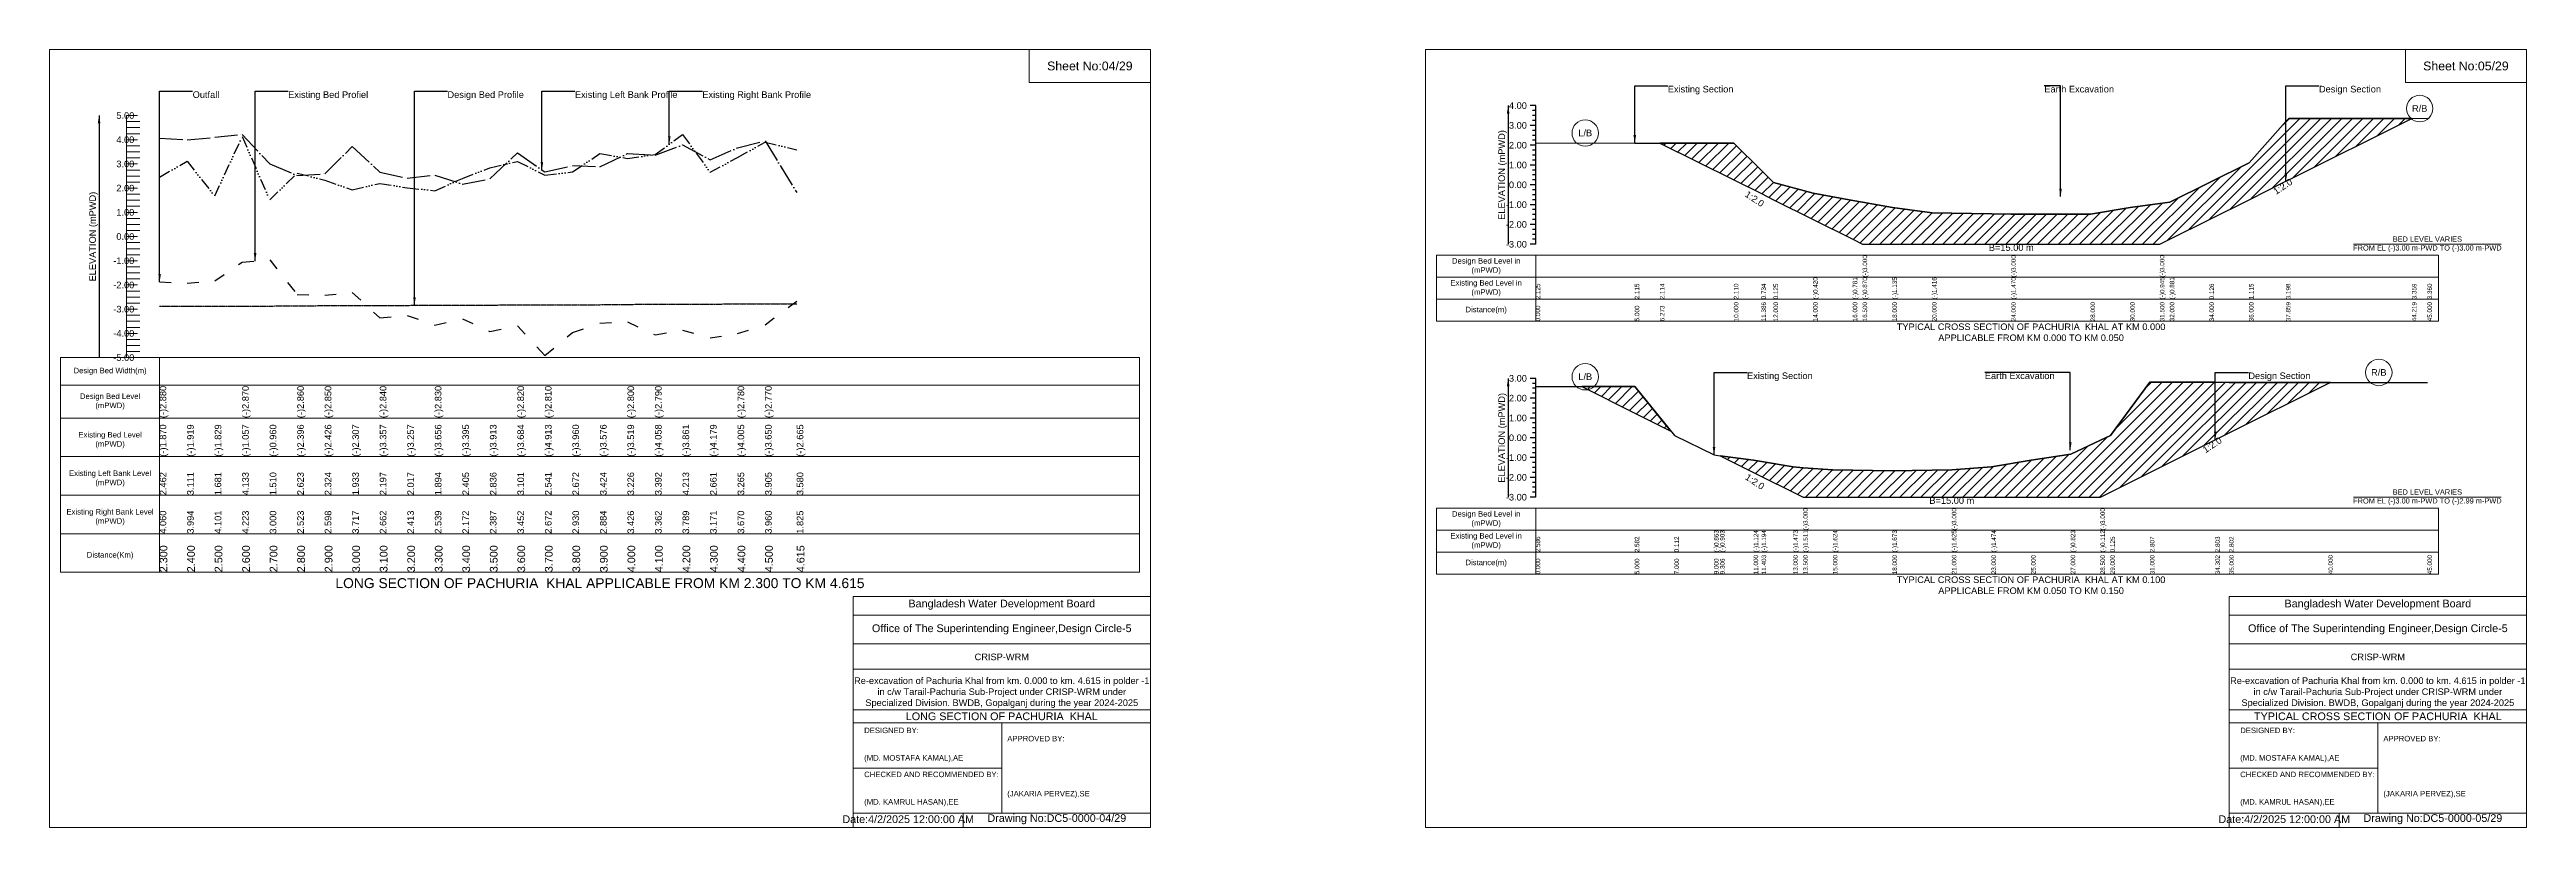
# Model space of a CAD drawing. Header units: inches. Extents: x 91000 to 388000, y -5656 to 0.
# Drawn here: x 130000 to 148000, y -5656 to 0 of the extents above; entities that cross this region are included whole.
import ezdxf

# ---------------------------------------------------------------- set-up
doc = ezdxf.new("R2010")
doc.units = ezdxf.units.IN
doc.header["$LTSCALE"] = 7
doc.header["$MEASUREMENT"] = 0
for name, pattern in [('ACAD_ISO03W100', [30, 12, -18]), ('ACAD_ISO04W100', [30, 24, -3, 0, -3]), ('ACAD_ISO14W100', [24, 12, -3, 0, -3, 0, -3, 0, -3]), ('CENTER', [2, 1.25, -0.25, 0.25, -0.25])]:
    doc.linetypes.add(name, pattern=pattern)
for name, color, linetype, lineweight in [('Cross section Data Border', 7, 'Continuous', 9), ('Cross Section Labels', 7, 'Continuous', 9), ('Design Bed Level Long Section', 7, 'CENTER', 25), ('Existing Bed Level for Long Section', 7, 'ACAD_ISO03W100', 25), ('Existing Left Bank of Long section', 7, 'ACAD_ISO04W100', 25), ('Existing Right Bank of Long Section', 7, 'ACAD_ISO14W100', 25), ('Existing_Bed_Level for Xsection', 7, 'Continuous', 25), ('Long Section Border', 7, 'Continuous', 9), ('Long Section Labels', 7, 'Continuous', 9), ('Vscale for Long Section', 7, 'Continuous', 9)]:
    doc.layers.add(name, color=color, linetype=linetype, lineweight=lineweight)
doc.styles.get("Standard").update_dxf_attribs({"font": 'arial.ttf'})
doc.dimstyles.get("Standard").update_dxf_attribs({"dimtxt": 0.18, "dimasz": 0.18, "dimexe": 0.18, "dimexo": 0.0625, "dimgap": 0.09, "dimtad": 0, "dimtih": 1, "dimtoh": 1, "dimdec": 4, "dimzin": 0, "dimdsep": 46, "dimtxsty": 'Standard', "dimcen": 0.09, "dimadec": 0, "dimazin": 0, "dimtfac": 1, "dimtdec": 4, "dimtofl": 0, "dimtmove": 0, "dimatfit": 3, "dimfxl": 1, "dimtolj": 1, "dimtzin": 0, "dimarcsym": 0})

msp = doc.modelspace()

# ---------------------------------------------------------------- hatches: boundary and pattern name
at = {"layer": 'Existing_Bed_Level for Xsection'}
h = msp.add_hatch(dxfattribs=at)
h.set_pattern_fill('ANSI31', color=256, scale=432, style=0)
h.paths.add_polyline_path([(141703, -680), (142240, -948), (142440, -1048), (142528, -1092), (142816, -1236), (143104, -1380), (143176, -1416), (143392, -1416), (143680, -1416), (144256, -1416), (144832, -1416), (145120, -1416), (145336, -1416), (145408, -1380), (145696, -1236), (145984, -1092), (146252, -958), (146272, -948), (147168, -501), (146272, -501), (146252, -524), (145984, -824), (145696, -966), (145408, -1111), (145336, -1120), (145120, -1148), (144832, -1196), (144256, -1196), (143680, -1188), (143392, -1148), (143176, -1110), (143104, -1097), (142816, -1045), (142528, -966), (142440, -879), (142240, -680)])
h = msp.add_hatch(dxfattribs=at)
h.set_pattern_fill('ANSI31', color=256, scale=432, style=0)
h.paths.add_polyline_path([(141136, -2451), (141520, -2643), (141781, -2774), (141520, -2451)])
h = msp.add_hatch(dxfattribs=at)
h.set_pattern_fill('ANSI31', color=256, scale=432, style=0)
h.paths.add_polyline_path([(142140, -2953), (142384, -3075), (142442, -3104), (142672, -3219), (142744, -3255), (142960, -3255), (143392, -3255), (143824, -3255), (144112, -3255), (144400, -3255), (144688, -3255), (144904, -3255), (144976, -3219), (145264, -3075), (145739, -2837), (145840, -2787), (146560, -2427), (146575, -2420), (146560, -2420), (145840, -2420), (145739, -2419), (145264, -2419), (144976, -2805), (144904, -2839), (144688, -2942), (144400, -2985), (144112, -3035), (143824, -3057), (143392, -3064), (142960, -3057), (142744, -3041), (142672, -3035), (142442, -2995), (142384, -2985)])

# ---------------------------------------------------------------- linework, layer by layer
at = {"layer": 'Cross section Data Border'}
for points in [[(140080, -1496), (147360, -1496), (147360, -1976), (140080, -1976)], [(140080, -3335), (147360, -3335), (147360, -3815), (140080, -3815)]]:
    msp.add_lwpolyline(points, close=True, dxfattribs=at)
for points in [[(140800, -1496), (140800, -1976)], [(140080, -1656), (147360, -1656)], [(140080, -1816), (147360, -1816)], [(140800, -3335), (140800, -3815)], [(140080, -3495), (147360, -3495)], [(140080, -3655), (147360, -3655)]]:
    msp.add_lwpolyline(points, dxfattribs=at)
at = {"layer": 'Cross Section Labels'}
for points in [[(146744, -1416), (147816, -1416)], [(146744, -3255), (147816, -3255)]]:
    msp.add_lwpolyline(points, dxfattribs=at)
for centre in [(147224, -429), (141160, -607), (141160, -2379), (146927, -2348)]:
    msp.add_circle(centre, 96, dxfattribs=at)
at = {"layer": 'Design Bed Level Long Section'}
msp.add_lwpolyline([(130800, -1867), (131000, -1867), (131200, -1867), (131400, -1865), (131600, -1865), (131800, -1863), (132000, -1862), (132200, -1862), (132400, -1860), (132600, -1860), (132800, -1858), (133000, -1858), (133200, -1858), (133400, -1856), (133600, -1855), (133800, -1855), (134000, -1855), (134200, -1853), (134400, -1851), (134600, -1851), (134800, -1851), (135000, -1849), (135200, -1848), (135430, -1848)], dxfattribs=at)
at = {"layer": 'Existing Bed Level for Long Section'}
msp.add_lwpolyline([(130800, -1689), (131000, -1698), (131200, -1682), (131400, -1546), (131600, -1529), (131800, -1782), (132000, -1787), (132200, -1766), (132400, -1951), (132600, -1933), (132800, -2003), (133000, -1958), (133200, -2049), (133400, -2008), (133600, -2225), (133800, -2057), (134000, -1989), (134200, -1979), (134400, -2074), (134600, -2040), (134800, -2096), (135000, -2065), (135200, -2002), (135430, -1829)], dxfattribs=at)
at = {"layer": 'Existing Left Bank of Long section'}
msp.add_lwpolyline([(130800, -645), (131000, -657), (131200, -638), (131400, -617), (131600, -832), (131800, -916), (132000, -903), (132200, -706), (132400, -891), (132600, -935), (132800, -913), (133000, -978), (133200, -940), (133400, -752), (133600, -890), (133800, -844), (134000, -852), (134200, -757), (134400, -768), (134600, -693), (134800, -802), (135000, -714), (135200, -663), (135430, -1039)], dxfattribs=at)
at = {"layer": 'Existing Right Bank of Long Section'}
msp.add_lwpolyline([(130800, -927), (131000, -812), (131200, -1064), (131400, -633), (131600, -1094), (131800, -898), (132000, -951), (132200, -1020), (132400, -973), (132600, -1005), (132800, -1027), (133000, -937), (133200, -861), (133400, -814), (133600, -913), (133800, -890), (134000, -757), (134200, -792), (134400, -763), (134600, -619), (134800, -892), (135000, -785), (135200, -673), (135430, -730)], dxfattribs=at)
at = {"layer": 'Existing_Bed_Level for Xsection'}
for points in [[(140800, -408), (140760, -408)], [(140800, -444), (140776, -444)], [(140800, -480), (140776, -480)], [(140800, -516), (140776, -516)], [(140800, -1416), (140800, -1272), (140800, -1128), (140800, -984), (140800, -840), (140800, -696), (140800, -552), (140800, -408)], [(140800, -678), (141520, -680), (141703, -680), (142240, -680), (142440, -879), (142528, -966), (142816, -1045), (143104, -1097), (143176, -1110), (143176, -1110), (143392, -1148), (143680, -1188), (144256, -1196), (144256, -1196), (144832, -1196), (145120, -1148), (145336, -1120), (145336, -1120), (145408, -1111), (145696, -966), (145984, -824), (146252, -524), (146272, -501), (147168, -501), (147280, -500)], [(140800, -552), (140760, -552)], [(140800, -696), (140760, -696)], [(140800, -588), (140776, -588)], [(140800, -624), (140776, -624)], [(140800, -660), (140776, -660)], [(140800, -840), (140760, -840)], [(140800, -732), (140776, -732)], [(140800, -768), (140776, -768)], [(140800, -804), (140776, -804)], [(140800, -876), (140776, -876)], [(140800, -984), (140760, -984)], [(140800, -912), (140776, -912)], [(140800, -948), (140776, -948)], [(140800, -1020), (140776, -1020)], [(140800, -1056), (140776, -1056)], [(140800, -1128), (140760, -1128)], [(140800, -1092), (140776, -1092)], [(140800, -1164), (140776, -1164)], [(140800, -1200), (140776, -1200)], [(140800, -1236), (140776, -1236)], [(140800, -1272), (140760, -1272)], [(140800, -1416), (140760, -1416)], [(140800, -1308), (140776, -1308)], [(140800, -1344), (140776, -1344)], [(140800, -1380), (140776, -1380)], [(140800, -2391), (140760, -2391)], [(140800, -2427), (140776, -2427)], [(140800, -2463), (140776, -2463)], [(140800, -2499), (140776, -2499)], [(140800, -3255), (140800, -3111), (140800, -2967), (140800, -2823), (140800, -2679), (140800, -2535), (140800, -2391)], [(140800, -2451), (141520, -2451), (141808, -2807), (142096, -2947), (142140, -2953), (142384, -2985), (142442, -2995), (142672, -3035), (142744, -3041), (142744, -3041), (142960, -3057), (143392, -3064), (143824, -3057), (143824, -3057), (144112, -3035), (144400, -2985), (144688, -2942), (144904, -2839), (144904, -2839), (144976, -2805), (145264, -2419), (145739, -2419), (145840, -2420), (146560, -2420), (146575, -2420), (147280, -2420)], [(140800, -2535), (140760, -2535)], [(140800, -2679), (140760, -2679)], [(140800, -2571), (140776, -2571)], [(140800, -2607), (140776, -2607)], [(140800, -2643), (140776, -2643)], [(140800, -2823), (140760, -2823)], [(140800, -2715), (140776, -2715)], [(140800, -2751), (140776, -2751)], [(140800, -2787), (140776, -2787)], [(140800, -2859), (140776, -2859)], [(140800, -2967), (140760, -2967)], [(140800, -2895), (140776, -2895)], [(140800, -2931), (140776, -2931)], [(140800, -3003), (140776, -3003)], [(140800, -3039), (140776, -3039)], [(140800, -3111), (140760, -3111)], [(140800, -3075), (140776, -3075)], [(140800, -3147), (140776, -3147)], [(140800, -3183), (140776, -3183)], [(140800, -3219), (140776, -3219)], [(140800, -3255), (140760, -3255)]]:
    msp.add_lwpolyline(points, dxfattribs=at)
for points in [[(141703, -680), (141703, -680), (142240, -948), (142440, -1048), (142528, -1092), (142816, -1236), (143104, -1380), (143176, -1416), (143176, -1416), (143392, -1416), (143680, -1416), (144256, -1416), (144256, -1416), (144832, -1416), (145120, -1416), (145336, -1416), (145336, -1416), (145408, -1380), (145696, -1236), (145984, -1092), (146252, -958), (146272, -948), (147168, -501), (147168, -501), (147168, -501), (146272, -501), (146252, -524), (145984, -824), (145696, -966), (145408, -1111), (145336, -1120), (145336, -1120), (145120, -1148), (144832, -1196), (144256, -1196), (144256, -1196), (143680, -1188), (143392, -1148), (143176, -1110), (143176, -1110), (143104, -1097), (142816, -1045), (142528, -966), (142440, -879), (142240, -680), (141703, -680)], [(141136, -2451), (141520, -2643), (141781, -2774), (141520, -2451)], [(142140, -2953), (142384, -3075), (142442, -3104), (142672, -3219), (142744, -3255), (142744, -3255), (142960, -3255), (143392, -3255), (143824, -3255), (143824, -3255), (144112, -3255), (144400, -3255), (144688, -3255), (144904, -3255), (144904, -3255), (144976, -3219), (145264, -3075), (145739, -2837), (145840, -2787), (146560, -2427), (146575, -2420), (146560, -2420), (145840, -2420), (145739, -2419), (145264, -2419), (144976, -2805), (144904, -2839), (144904, -2839), (144688, -2942), (144400, -2985), (144112, -3035), (143824, -3057), (143824, -3057), (143392, -3064), (142960, -3057), (142744, -3041), (142744, -3041), (142672, -3035), (142442, -2995), (142384, -2985)]]:
    msp.add_lwpolyline(points, close=True, dxfattribs=at)
at = {"layer": 'Long Section Border'}
msp.add_lwpolyline([(130080, -2240), (137920, -2240), (137920, -3800), (130080, -3800)], close=True, dxfattribs=at)
for points in [[(130800, -2240), (130800, -3800)], [(130080, -2440), (137920, -2440)], [(130080, -2680), (137920, -2680)], [(130080, -2960), (137920, -2960)], [(130080, -3240), (137920, -3240)], [(130080, -3520), (137920, -3520)]]:
    msp.add_lwpolyline(points, dxfattribs=at)
at = {"layer": 'Long Section Labels'}
for points in [[(130000, 0), (138000, 0), (138000, -5656), (130000, -5656)], [(137120, 0), (138000, 0), (138000, -240), (137120, -240)], [(140000, 0), (148000, 0), (148000, -5656), (140000, -5656)], [(147120, 0), (148000, 0), (148000, -240), (147120, -240)]]:
    msp.add_lwpolyline(points, close=True, dxfattribs=at)
for points in [[(135840, -5656), (135840, -3976), (138000, -3976)], [(135840, -4112), (138000, -4112)], [(145840, -5656), (145840, -3976), (148000, -3976)], [(145840, -4112), (148000, -4112)], [(135840, -4320), (138000, -4320)], [(145840, -4320), (148000, -4320)], [(135840, -4504), (138000, -4504)], [(145840, -4504), (148000, -4504)], [(135840, -4800), (138000, -4800)], [(145840, -4800), (148000, -4800)], [(135840, -4896), (138000, -4896)], [(136920, -4896), (136920, -5552)], [(145840, -4896), (148000, -4896)], [(146920, -4896), (146920, -5552)], [(135840, -5224), (136920, -5224)], [(145840, -5224), (146920, -5224)], [(135840, -5552), (138000, -5552)], [(136640, -5552), (136640, -5656)], [(145840, -5552), (148000, -5552)], [(146640, -5552), (146640, -5656)]]:
    msp.add_lwpolyline(points, dxfattribs=at)
at = {"layer": 'Vscale for Long Section'}
for points in [[(130560, -2240), (130560, -2064), (130560, -1888), (130560, -1712), (130560, -1536), (130560, -1360), (130560, -1184), (130560, -1008), (130560, -832), (130560, -656), (130560, -480)], [(130560, -480), (130640, -480)], [(130560, -524), (130656, -524)], [(130560, -568), (130656, -568)], [(130560, -612), (130656, -612)], [(130560, -656), (130640, -656)], [(130560, -700), (130656, -700)], [(130560, -744), (130656, -744)], [(130560, -788), (130656, -788)], [(130560, -832), (130640, -832)], [(130560, -876), (130656, -876)], [(130560, -920), (130656, -920)], [(130560, -964), (130656, -964)], [(130560, -1008), (130640, -1008)], [(130560, -1052), (130656, -1052)], [(130560, -1096), (130656, -1096)], [(130560, -1140), (130656, -1140)], [(130560, -1184), (130640, -1184)], [(130560, -1228), (130656, -1228)], [(130560, -1272), (130656, -1272)], [(130560, -1316), (130656, -1316)], [(130560, -1360), (130640, -1360)], [(130560, -1404), (130656, -1404)], [(130560, -1448), (130656, -1448)], [(130560, -1492), (130656, -1492)], [(130560, -1536), (130640, -1536)], [(130560, -1580), (130656, -1580)], [(130560, -1624), (130656, -1624)], [(130560, -1668), (130656, -1668)], [(130560, -1712), (130640, -1712)], [(130560, -1756), (130656, -1756)], [(130560, -1800), (130656, -1800)], [(130560, -1844), (130656, -1844)], [(130560, -1888), (130640, -1888)], [(130560, -1932), (130656, -1932)], [(130560, -1976), (130656, -1976)], [(130560, -2020), (130656, -2020)], [(130560, -2064), (130640, -2064)], [(130560, -2108), (130656, -2108)], [(130560, -2152), (130656, -2152)], [(130560, -2196), (130656, -2196)], [(130560, -2240), (130640, -2240)]]:
    msp.add_lwpolyline(points, dxfattribs=at)

# ---------------------------------------------------------------- texts
at = {"layer": 'Cross section Data Border', "char_height": 40, "width": 640, "attachment_point": 5}
for s, insert in [('Design Bed Level in (mPWD)', (140440, -1576)), ('Existing Bed Level in (mPWD)', (140440, -1736)), ('Distance(m)', (140440, -1896)), ('Design Bed Level in (mPWD)', (140440, -3415)), ('Existing Bed Level in (mPWD)', (140440, -3575)), ('Distance(m)', (140440, -3735))]:
    msp.add_mtext(s, dxfattribs=dict(at, insert=insert))
at = {"layer": 'Cross Section Labels'}
for s, insert, char_height, attachment_point in [('Existing Section', (141760, -264), 48, 1), ('Earth Excavation', (144496, -264), 48, 1), ('Design Section', (146492, -264), 48, 1), ('R/B', (147224, -429), 48, 5), ('L/B', (141160, -607), 48, 5), ('B=15.00 m', (144256, -1416), 48, 2), ('BED LEVEL VARIES ^JFROM EL (-)3.00 m-PWD TO (-)3.00 m-PWD', (147280, -1416), 38.4, 5), ('TYPICAL CROSS SECTION OF PACHURIA  KHAL AT KM 0.000^JAPPLICABLE FROM KM 0.000 TO KM 0.050', (144400, -2056), 48, 5), ('R/B', (146927, -2348), 48, 5), ('L/B', (141160, -2379), 48, 5), ('Existing Section', (142336, -2348), 48, 1), ('Earth Excavation', (144064, -2348), 48, 1), ('Design Section', (145979, -2348), 48, 1), ('BED LEVEL VARIES ^JFROM EL (-)3.00 m-PWD TO (-)2.99 m-PWD', (147280, -3255), 38.4, 5), ('B=15.00 m', (143824, -3255), 48, 2), ('TYPICAL CROSS SECTION OF PACHURIA  KHAL AT KM 0.100^JAPPLICABLE FROM KM 0.050 TO KM 0.150', (144400, -3895), 48, 5)]:
    msp.add_mtext(s, dxfattribs=dict(at, insert=insert, char_height=char_height, attachment_point=attachment_point))
at = {"layer": 'Cross Section Labels', "char_height": 48, "attachment_point": 2}
for insert, rotation in [((142404, -1066), 326.3099), ((146216, -976), 33.6901), ((145703, -2855), 33.6901), ((142406, -3122), 326.3099)]:
    msp.add_mtext('1:2.0', dxfattribs=dict(at, insert=insert, rotation=rotation))
at = {"layer": 'Existing_Bed_Level for Xsection', "char_height": 48, "attachment_point": 6}
for s, insert in [('4.00', (140736, -408)), ('3.00', (140736, -552)), ('2.00', (140736, -696)), ('1.00', (140736, -840)), ('0.00', (140736, -984)), ('-1.00', (140736, -1128)), ('-2.00', (140736, -1272)), ('-3.00', (140736, -1416)), ('3.00', (140736, -2391)), ('2.00', (140736, -2535)), ('1.00', (140736, -2679)), ('0.00', (140736, -2823)), ('-1.00', (140736, -2967)), ('-2.00', (140736, -3111)), ('-3.00', (140736, -3255))]:
    msp.add_mtext(s, dxfattribs=dict(at, insert=insert))
at = {"layer": 'Existing_Bed_Level for Xsection', "rotation": 90}
for s, insert, char_height, attachment_point in [('ELEVATION (mPWD)', (140560, -912), 48, 5), ('(-)3.000', (143176, -1656), 32.8, 1), ('(-)3.000', (144256, -1656), 32.8, 1), ('(-)3.000', (145336, -1656), 32.8, 1), ('2.125', (140800, -1816), 32.8, 1), ('2.115', (141520, -1816), 32.8, 1), ('2.114', (141703, -1816), 32.8, 1), ('2.110', (142240, -1816), 32.8, 1), ('0.734', (142440, -1816), 32.8, 1), ('0.125', (142528, -1816), 32.8, 1), ('(-)0.420', (142816, -1816), 32.8, 1), ('(-)0.781', (143104, -1816), 32.8, 1), ('(-)0.870', (143176, -1816), 32.8, 1), ('(-)1.135', (143392, -1816), 32.8, 1), ('(-)1.416', (143680, -1816), 32.8, 1), ('(-)1.470', (144256, -1816), 32.8, 1), ('(-)0.945', (145336, -1816), 32.8, 1), ('(-)0.881', (145408, -1816), 32.8, 1), ('0.126', (145696, -1816), 32.8, 1), ('1.115', (145984, -1816), 32.8, 1), ('3.198', (146252, -1816), 32.8, 1), ('3.359', (147168, -1816), 32.8, 1), ('3.360', (147280, -1816), 32.8, 1), ('0.000', (140800, -1976), 32.8, 1), ('5.000', (141520, -1976), 32.8, 1), ('6.273', (141703, -1976), 32.8, 1), ('10.000', (142240, -1976), 32.8, 1), ('11.386', (142440, -1976), 32.8, 1), ('12.000', (142528, -1976), 32.8, 1), ('14.000', (142816, -1976), 32.8, 1), ('16.000', (143104, -1976), 32.8, 1), ('16.500', (143176, -1976), 32.8, 1), ('18.000', (143392, -1976), 32.8, 1), ('20.000', (143680, -1976), 32.8, 1), ('24.000', (144256, -1976), 32.8, 1), ('28.000', (144832, -1976), 32.8, 1), ('30.000', (145120, -1976), 32.8, 1), ('31.500', (145336, -1976), 32.8, 1), ('32.000', (145408, -1976), 32.8, 1), ('34.000', (145696, -1976), 32.8, 1), ('36.000', (145984, -1976), 32.8, 1), ('37.859', (146252, -1976), 32.8, 1), ('44.219', (147168, -1976), 32.8, 1), ('45.000', (147280, -1976), 32.8, 1), ('ELEVATION (mPWD)', (140560, -2823), 48, 5), ('(-)3.000', (142744, -3495), 32.8, 1), ('(-)3.000', (143824, -3495), 32.8, 1), ('(-)3.000', (144904, -3495), 32.8, 1), ('2.586', (140800, -3655), 32.8, 1), ('2.582', (141520, -3655), 32.8, 1), ('0.112', (141808, -3655), 32.8, 1), ('(-)0.863', (142096, -3655), 32.8, 1), ('(-)0.903', (142140, -3655), 32.8, 1), ('(-)1.124', (142384, -3655), 32.8, 1), ('(-)1.194', (142442, -3655), 32.8, 1), ('(-)1.473', (142672, -3655), 32.8, 1), ('(-)1.511', (142744, -3655), 32.8, 1), ('(-)1.624', (142960, -3655), 32.8, 1), ('(-)1.673', (143392, -3655), 32.8, 1), ('(-)1.625', (143824, -3655), 32.8, 1), ('(-)1.474', (144112, -3655), 32.8, 1), ('(-)0.823', (144688, -3655), 32.8, 1), ('(-)0.112', (144904, -3655), 32.8, 1), ('0.125', (144976, -3655), 32.8, 1), ('2.807', (145264, -3655), 32.8, 1), ('2.803', (145739, -3655), 32.8, 1), ('2.802', (145840, -3655), 32.8, 1), ('0.000', (140800, -3815), 32.8, 1), ('5.000', (141520, -3815), 32.8, 1), ('7.000', (141808, -3815), 32.8, 1), ('9.000', (142096, -3815), 32.8, 1), ('9.306', (142140, -3815), 32.8, 1), ('11.000', (142384, -3815), 32.8, 1), ('11.403', (142442, -3815), 32.8, 1), ('13.000', (142672, -3815), 32.8, 1), ('13.500', (142744, -3815), 32.8, 1), ('15.000', (142960, -3815), 32.8, 1), ('18.000', (143392, -3815), 32.8, 1), ('21.000', (143824, -3815), 32.8, 1), ('23.000', (144112, -3815), 32.8, 1), ('25.000', (144400, -3815), 32.8, 1), ('27.000', (144688, -3815), 32.8, 1), ('28.500', (144904, -3815), 32.8, 1), ('29.000', (144976, -3815), 32.8, 1), ('31.000', (145264, -3815), 32.8, 1), ('34.302', (145739, -3815), 32.8, 1), ('35.000', (145840, -3815), 32.8, 1), ('40.000', (146560, -3815), 32.8, 1), ('45.000', (147280, -3815), 32.8, 1)]:
    msp.add_mtext(s, dxfattribs=dict(at, insert=insert, char_height=char_height, attachment_point=attachment_point))
at = {"layer": 'Long Section Border', "attachment_point": 5}
for s, insert, char_height in [('Design Bed Width(m)', (130440, -2340), 40), ('Design Bed Level^J(mPWD)', (130440, -2560), 40), ('Existing Bed Level^J(mPWD)', (130440, -2840), 40), ('Existing Left Bank Level^J(mPWD)', (130440, -3120), 40), ('Existing Right Bank Level^J(mPWD)', (130440, -3400), 40), ('Distance(Km)', (130440, -3680), 40), ('LONG SECTION OF PACHURIA  KHAL APPLICABLE FROM KM 2.300 TO KM 4.615', (134000, -3880), 72)]:
    msp.add_mtext(s, dxfattribs=dict(at, insert=insert, char_height=char_height))
at = {"layer": 'Long Section Labels'}
for s, insert, char_height, attachment_point in [('Sheet No:04/29', (137560, -120), 64, 5), ('Sheet No:05/29', (147560, -120), 64, 5), ('Outfall', (131040, -304), 48, 1), ('Existing Bed Profiel', (131734, -304), 48, 1), ('Design Bed Profile', (132892, -304), 48, 1), ('Existing Left Bank Profile', (133818, -304), 48, 1), ('Existing Right Bank Profile', (134744, -304), 48, 1), ('Bangladesh Water Development Board', (136920, -4036), 56, 5), ('Bangladesh Water Development Board', (146920, -4036), 56, 5), ('Office of The Superintending Engineer,Design Circle-5', (136920, -4216), 56, 5), ('Office of The Superintending Engineer,Design Circle-5', (146920, -4216), 56, 5)]:
    msp.add_mtext(s, dxfattribs=dict(at, insert=insert, char_height=char_height, attachment_point=attachment_point))
for s, insert, char_height, width, attachment_point in [('CRISP-WRM', (136920, -4416), 48, 2240, 5), ('CRISP-WRM', (146920, -4416), 48, 2240, 5), ('Re-excavation of Pachuria Khal from km. 0.000 to km. 4.615 in polder -1  in c/w Tarail-Pachuria Sub-Project under CRISP-WRM under Specialized Division. BWDB, Gopalganj during the year 2024-2025', (136920, -4676), 48, 2160, 5), ('Re-excavation of Pachuria Khal from km. 0.000 to km. 4.615 in polder -1  in c/w Tarail-Pachuria Sub-Project under CRISP-WRM under Specialized Division. BWDB, Gopalganj during the year 2024-2025', (146920, -4676), 48, 2160, 5), ('LONG SECTION OF PACHURIA  KHAL', (136920, -4848), 56, 2240, 5), ('TYPICAL CROSS SECTION OF PACHURIA  KHAL', (146920, -4848), 56, 2240, 5), ('DESIGNED BY:^J^J^J(MD. MOSTAFA KAMAL),AE', (135920, -5056), 40, 1120, 4), ('APPROVED BY:^J^J^J^J^J^J(JAKARIA PERVEZ),SE', (136960, -5216), 40, 1120, 4), ('DESIGNED BY:^J^J^J(MD. MOSTAFA KAMAL),AE', (145920, -5056), 40, 1120, 4), ('APPROVED BY:^J^J^J^J^J^J(JAKARIA PERVEZ),SE', (146960, -5216), 40, 1120, 4), ('CHECKED AND RECOMMENDED BY:^J^J^J(MD. KAMRUL HASAN),EE', (135920, -5376), 40, 1120, 4), ('CHECKED AND RECOMMENDED BY:^J^J^J(MD. KAMRUL HASAN),EE', (145920, -5376), 40, 1120, 4), ('Date:4/2/2025 12:00:00 AM', (136240, -5596), 56, 1120, 5), ('Drawing No:DC5-0000-04/29', (137320, -5596), 56, 1760, 5), ('Date:4/2/2025 12:00:00 AM', (146240, -5596), 56, 1120, 5), ('Drawing No:DC5-0000-05/29', (147320, -5596), 56, 1760, 5)]:
    msp.add_mtext(s, dxfattribs=dict(at, insert=insert, char_height=char_height, width=width, attachment_point=attachment_point))
at = {"layer": 'Vscale for Long Section', "char_height": 48, "attachment_point": 6}
for s, insert in [('5.00', (130616, -480)), ('4.00', (130616, -656)), ('3.00', (130616, -832)), ('2.00', (130616, -1008)), ('1.00', (130616, -1184)), ('0.00', (130616, -1360)), ('-1.00', (130616, -1536)), ('-2.00', (130616, -1712)), ('-3.00', (130616, -1888)), ('-4.00', (130616, -2064)), ('-5.00', (130616, -2240))]:
    msp.add_mtext(s, dxfattribs=dict(at, insert=insert))
at = {"layer": 'Vscale for Long Section', "rotation": 90}
for s, insert, char_height, attachment_point in [('ELEVATION (mPWD)', (130320, -1360), 48, 5), ('(-)2.880', (130800, -2680), 48, 1), ('(-)2.880', (130800, -2680), 48, 1), ('(-)2.880', (130800, -2680), 48, 1), ('(-)2.870', (131400, -2680), 48, 1), ('(-)2.870', (131400, -2680), 48, 1), ('(-)2.860', (131800, -2680), 48, 1), ('(-)2.850', (132000, -2680), 48, 1), ('(-)2.850', (132000, -2680), 48, 1), ('(-)2.840', (132400, -2680), 48, 1), ('(-)2.840', (132400, -2680), 48, 1), ('(-)2.830', (132800, -2680), 48, 1), ('(-)2.830', (132800, -2680), 48, 1), ('(-)2.830', (132800, -2680), 48, 1), ('(-)2.820', (133400, -2680), 48, 1), ('(-)2.810', (133600, -2680), 48, 1), ('(-)2.810', (133600, -2680), 48, 1), ('(-)2.810', (133600, -2680), 48, 1), ('(-)2.800', (134200, -2680), 48, 1), ('(-)2.790', (134400, -2680), 48, 1), ('(-)2.790', (134400, -2680), 48, 1), ('(-)2.790', (134400, -2680), 48, 1), ('(-)2.780', (135000, -2680), 48, 1), ('(-)2.770', (135200, -2680), 48, 1), ('(-)2.770', (135200, -2680), 48, 1), ('(-)1.870', (130800, -2960), 48, 1), ('(-)1.919', (131000, -2960), 48, 1), ('(-)1.829', (131200, -2960), 48, 1), ('(-)1.057', (131400, -2960), 48, 1), ('(-)0.960', (131600, -2960), 48, 1), ('(-)2.396', (131800, -2960), 48, 1), ('(-)2.426', (132000, -2960), 48, 1), ('(-)2.307', (132200, -2960), 48, 1), ('(-)3.357', (132400, -2960), 48, 1), ('(-)3.257', (132600, -2960), 48, 1), ('(-)3.656', (132800, -2960), 48, 1), ('(-)3.395', (133000, -2960), 48, 1), ('(-)3.913', (133200, -2960), 48, 1), ('(-)3.684', (133400, -2960), 48, 1), ('(-)4.913', (133600, -2960), 48, 1), ('(-)3.960', (133800, -2960), 48, 1), ('(-)3.576', (134000, -2960), 48, 1), ('(-)3.519', (134200, -2960), 48, 1), ('(-)4.058', (134400, -2960), 48, 1), ('(-)3.861', (134600, -2960), 48, 1), ('(-)4.179', (134800, -2960), 48, 1), ('(-)4.005', (135000, -2960), 48, 1), ('(-)3.650', (135200, -2960), 48, 1), ('(-)2.665', (135430, -2960), 48, 1), ('2.462', (130800, -3240), 48, 1), ('3.111', (131000, -3240), 48, 1), ('1.681', (131200, -3240), 48, 1), ('4.133', (131400, -3240), 48, 1), ('1.510', (131600, -3240), 48, 1), ('2.623', (131800, -3240), 48, 1), ('2.324', (132000, -3240), 48, 1), ('1.933', (132200, -3240), 48, 1), ('2.197', (132400, -3240), 48, 1), ('2.017', (132600, -3240), 48, 1), ('1.894', (132800, -3240), 48, 1), ('2.405', (133000, -3240), 48, 1), ('2.836', (133200, -3240), 48, 1), ('3.101', (133400, -3240), 48, 1), ('2.541', (133600, -3240), 48, 1), ('2.672', (133800, -3240), 48, 1), ('3.424', (134000, -3240), 48, 1), ('3.226', (134200, -3240), 48, 1), ('3.392', (134400, -3240), 48, 1), ('4.213', (134600, -3240), 48, 1), ('2.661', (134800, -3240), 48, 1), ('3.265', (135000, -3240), 48, 1), ('3.905', (135200, -3240), 48, 1), ('3.580', (135430, -3240), 48, 1), ('4.060', (130800, -3520), 48, 1), ('3.994', (131000, -3520), 48, 1), ('4.101', (131200, -3520), 48, 1), ('4.223', (131400, -3520), 48, 1), ('3.000', (131600, -3520), 48, 1), ('2.523', (131800, -3520), 48, 1), ('2.598', (132000, -3520), 48, 1), ('3.717', (132200, -3520), 48, 1), ('2.662', (132400, -3520), 48, 1), ('2.413', (132600, -3520), 48, 1), ('2.539', (132800, -3520), 48, 1), ('2.172', (133000, -3520), 48, 1), ('2.387', (133200, -3520), 48, 1), ('3.452', (133400, -3520), 48, 1), ('2.672', (133600, -3520), 48, 1), ('2.930', (133800, -3520), 48, 1), ('2.884', (134000, -3520), 48, 1), ('3.426', (134200, -3520), 48, 1), ('3.362', (134400, -3520), 48, 1), ('3.789', (134600, -3520), 48, 1), ('3.171', (134800, -3520), 48, 1), ('3.670', (135000, -3520), 48, 1), ('3.960', (135200, -3520), 48, 1), ('1.825', (135430, -3520), 48, 1), ('2.300', (130800, -3800), 56, 1), ('2.400', (131000, -3800), 56, 1), ('2.500', (131200, -3800), 56, 1), ('2.600', (131400, -3800), 56, 1), ('2.700', (131600, -3800), 56, 1), ('2.800', (131800, -3800), 56, 1), ('2.900', (132000, -3800), 56, 1), ('3.000', (132200, -3800), 56, 1), ('3.100', (132400, -3800), 56, 1), ('3.200', (132600, -3800), 56, 1), ('3.300', (132800, -3800), 56, 1), ('3.400', (133000, -3800), 56, 1), ('3.500', (133200, -3800), 56, 1), ('3.600', (133400, -3800), 56, 1), ('3.700', (133600, -3800), 56, 1), ('3.800', (133800, -3800), 56, 1), ('3.900', (134000, -3800), 56, 1), ('4.000', (134200, -3800), 56, 1), ('4.100', (134400, -3800), 56, 1), ('4.200', (134600, -3800), 56, 1), ('4.300', (134800, -3800), 56, 1), ('4.400', (135000, -3800), 56, 1), ('4.500', (135200, -3800), 56, 1), ('4.615', (135430, -3800), 56, 1)]:
    msp.add_mtext(s, dxfattribs=dict(at, insert=insert, char_height=char_height, attachment_point=attachment_point))

# ---------------------------------------------------------------- leaders
at = {"layer": 'Cross Section Labels', "annotation_type": 0, "has_hookline": 1}
for points, hookline_direction, text_width in [([(141520, -680), (141520, -264), (141760, -264)], 0, 467), ([(144614, -1069), (144614, -264), (144496, -264)], 0, 497), ([(146252, -958), (146252, -264), (146492, -264)], 0, 441), ([(142096, -2947), (142096, -2348), (142336, -2348)], 0, 467), ([(144685, -2913), (144685, -2348), (144064, -2348)], 1, 497), ([(145739, -2837), (145739, -2348), (145979, -2348)], 0, 441)]:
    msp.add_leader(points, dimstyle='Standard', override={"dimasz": 57.6}, dxfattribs=dict(at, hookline_direction=hookline_direction, text_width=text_width))
at = {"layer": 'Existing_Bed_Level for Xsection'}
for points in [[(140600, -408), (140600, -1416)], [(140600, -2391), (140600, -3255)]]:
    msp.add_leader(points, dimstyle='Standard', override={"dimasz": 57.6}, dxfattribs=at)
at = {"layer": 'Long Section Labels', "annotation_type": 0, "has_hookline": 1, "hookline_direction": 0}
for points, text_width in [([(130800, -1689), (130800, -304), (131040, -304)], 186), ([(131494, -1538), (131494, -304), (131734, -304)], 571), ([(132652, -1859), (132652, -304), (132892, -304)], 547), ([(133578, -875), (133578, -304), (133818, -304)], 737), ([(134504, -688), (134504, -304), (134744, -304)], 782)]:
    msp.add_leader(points, dimstyle='Standard', override={"dimasz": 57.6}, dxfattribs=dict(at, text_width=text_width))
at = {"layer": 'Vscale for Long Section'}
msp.add_leader([(130360, -480), (130360, -2240)], dimstyle='Standard', override={"dimasz": 57.6}, dxfattribs=at)

doc.saveas('drawing.dxf')
